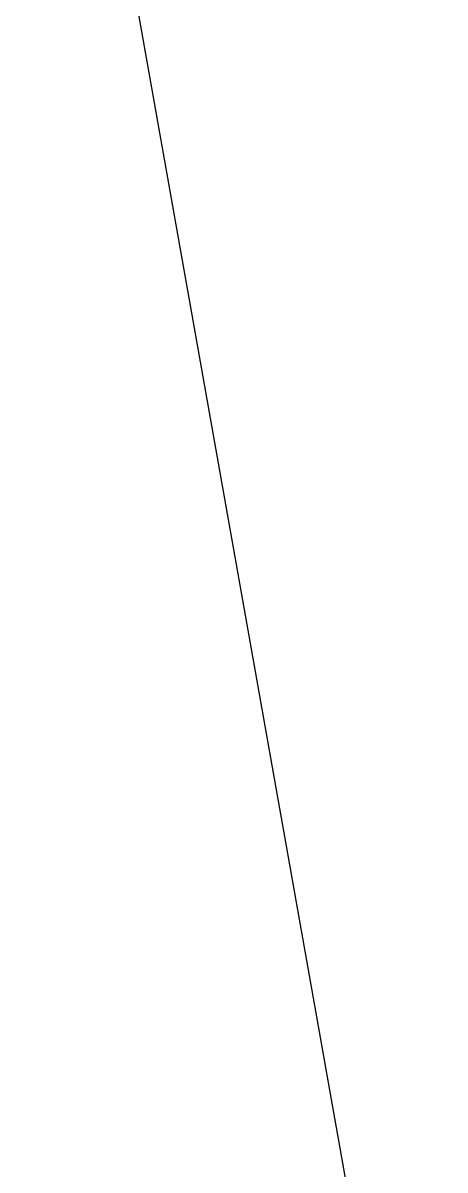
# Model space of a CAD drawing. Header units: millimetres. Extents: x 0 to 8967983, y -224399 to 13801.
# Drawn here: x 71392.62 to 71394.54, y -193403.84 to -193398.59 of the extents above; entities that cross this region are included whole.
import ezdxf

# ---------------------------------------------------------------- set-up
doc = ezdxf.new("R2010")
doc.units = ezdxf.units.MM
doc.header["$LTSCALE"] = 10
doc.layers.add('Архитектура', color=251, linetype='Continuous')

msp = doc.modelspace()

# ---------------------------------------------------------------- linework, layer by layer
at = {"layer": 'Архитектура', "lineweight": 25, "transparency": 33554684}
msp.add_lwpolyline([(71383.5384, -193408.0133), (71381.9681, -193399.1534, -0.414214), (71382.1162, -193398.9415), (71383.0642, -193398.7734, -0.228752), (71383.4213, -193398.8739, 0.710164), (71384.1241, -193398.4796), (71383.9326, -193397.3992, 0.4144), (71383.7206, -193397.251), (71383.6005, -193397.2723, -0.66825), (71383.4187, -193396.9874), (71384.4277, -193395.6942, -0.164348), (71384.7884, -193395.5044), (71388.8701, -193394.7809, -0.164348), (71389.2741, -193394.8352), (71390.6661, -193395.7029, -0.66825), (71390.5933, -193396.0329), (71390.4733, -193396.0542, 0.4144), (71390.3251, -193396.2662), (71390.5166, -193397.3466, 0.710164), (71391.312, -193397.4753, -0.228752), (71391.6128, -193397.2583), (71392.6933, -193397.0668, -0.4144), (71392.9053, -193397.215), (71394.1606, -193404.298, -0.430028)], format="xyb", dxfattribs=at)
msp.add_lwpolyline([(71383.5384, -193408.0133), (71381.9681, -193399.1534, -0.414214), (71382.1162, -193398.9415), (71383.0642, -193398.7734, -0.228752), (71383.4213, -193398.8739, 0.710164), (71384.1241, -193398.4796), (71383.9326, -193397.3992, 0.4144), (71383.7206, -193397.251), (71383.6005, -193397.2723, -0.66825), (71383.4187, -193396.9874), (71384.4277, -193395.6942, -0.164348), (71384.7884, -193395.5044), (71388.8701, -193394.7809, -0.164348), (71389.2741, -193394.8352), (71390.6661, -193395.7029, -0.66825), (71390.5933, -193396.0329), (71390.4733, -193396.0542, 0.4144), (71390.3251, -193396.2662), (71390.5166, -193397.3466, 0.710164), (71391.312, -193397.4753, -0.228752), (71391.6128, -193397.2583), (71392.6933, -193397.0668, -0.4144), (71392.9053, -193397.215), (71394.1606, -193404.298, -0.430028)], format="xyb", dxfattribs=at)
msp.add_lwpolyline([(71383.5384, -193408.0133), (71381.9681, -193399.1534, -0.414214), (71382.1162, -193398.9415), (71383.0642, -193398.7734, -0.228752), (71383.4213, -193398.8739, 0.710164), (71384.1241, -193398.4796), (71383.9326, -193397.3992, 0.4144), (71383.7206, -193397.251), (71383.6005, -193397.2723, -0.66825), (71383.4187, -193396.9874), (71384.4277, -193395.6942, -0.164348), (71384.7884, -193395.5044), (71388.8701, -193394.7809, -0.164348), (71389.2741, -193394.8352), (71390.6661, -193395.7029, -0.66825), (71390.5933, -193396.0329), (71390.4733, -193396.0542, 0.4144), (71390.3251, -193396.2662), (71390.5166, -193397.3466, 0.710164), (71391.312, -193397.4753, -0.228752), (71391.6128, -193397.2583), (71392.6933, -193397.0668, -0.4144), (71392.9053, -193397.215), (71394.1606, -193404.298, -0.430028)], format="xyb", dxfattribs=at)
msp.add_lwpolyline([(71383.5384, -193408.0133), (71381.9681, -193399.1534, -0.414214), (71382.1162, -193398.9415), (71383.0642, -193398.7734, -0.228752), (71383.4213, -193398.8739, 0.710164), (71384.1241, -193398.4796), (71383.9326, -193397.3992, 0.4144), (71383.7206, -193397.251), (71383.6005, -193397.2723, -0.66825), (71383.4187, -193396.9874), (71384.4277, -193395.6942, -0.164348), (71384.7884, -193395.5044), (71388.8701, -193394.7809, -0.164348), (71389.2741, -193394.8352), (71390.6661, -193395.7029, -0.66825), (71390.5933, -193396.0329), (71390.4733, -193396.0542, 0.4144), (71390.3251, -193396.2662), (71390.5166, -193397.3466, 0.710164), (71391.312, -193397.4753, -0.228752), (71391.6128, -193397.2583), (71392.6933, -193397.0668, -0.4144), (71392.9053, -193397.215), (71394.1606, -193404.298, -0.430028)], format="xyb", dxfattribs=at)
msp.add_lwpolyline([(71383.5384, -193408.0133), (71381.9681, -193399.1534, -0.414214), (71382.1162, -193398.9415), (71383.0642, -193398.7734, -0.228752), (71383.4213, -193398.8739, 0.710164), (71384.1241, -193398.4796), (71383.9326, -193397.3992, 0.4144), (71383.7206, -193397.251), (71383.6005, -193397.2723, -0.66825), (71383.4187, -193396.9874), (71384.4277, -193395.6942, -0.164348), (71384.7884, -193395.5044), (71388.8701, -193394.7809, -0.164348), (71389.2741, -193394.8352), (71390.6661, -193395.7029, -0.66825), (71390.5933, -193396.0329), (71390.4733, -193396.0542, 0.4144), (71390.3251, -193396.2662), (71390.5166, -193397.3466, 0.710164), (71391.312, -193397.4753, -0.228752), (71391.6128, -193397.2583), (71392.6933, -193397.0668, -0.4144), (71392.9053, -193397.215), (71394.1606, -193404.298, -0.430028)], format="xyb", dxfattribs=at)
msp.add_lwpolyline([(71383.5384, -193408.0133), (71381.9681, -193399.1534, -0.414214), (71382.1162, -193398.9415), (71383.0642, -193398.7734, -0.228752), (71383.4213, -193398.8739, 0.710164), (71384.1241, -193398.4796), (71383.9326, -193397.3992, 0.4144), (71383.7206, -193397.251), (71383.6005, -193397.2723, -0.66825), (71383.4187, -193396.9874), (71384.4277, -193395.6942, -0.164348), (71384.7884, -193395.5044), (71388.8701, -193394.7809, -0.164348), (71389.2741, -193394.8352), (71390.6661, -193395.7029, -0.66825), (71390.5933, -193396.0329), (71390.4733, -193396.0542, 0.4144), (71390.3251, -193396.2662), (71390.5166, -193397.3466, 0.710164), (71391.312, -193397.4753, -0.228752), (71391.6128, -193397.2583), (71392.6933, -193397.0668, -0.4144), (71392.9053, -193397.215), (71394.1606, -193404.298, -0.430028)], format="xyb", dxfattribs=at)
msp.add_lwpolyline([(71383.5384, -193408.0133), (71381.9681, -193399.1534, -0.414214), (71382.1162, -193398.9415), (71383.0642, -193398.7734, -0.228752), (71383.4213, -193398.8739, 0.710164), (71384.1241, -193398.4796), (71383.9326, -193397.3992, 0.4144), (71383.7206, -193397.251), (71383.6005, -193397.2723, -0.66825), (71383.4187, -193396.9874), (71384.4277, -193395.6942, -0.164348), (71384.7884, -193395.5044), (71388.8701, -193394.7809, -0.164348), (71389.2741, -193394.8352), (71390.6661, -193395.7029, -0.66825), (71390.5933, -193396.0329), (71390.4733, -193396.0542, 0.4144), (71390.3251, -193396.2662), (71390.5166, -193397.3466, 0.710164), (71391.312, -193397.4753, -0.228752), (71391.6128, -193397.2583), (71392.6933, -193397.0668, -0.4144), (71392.9053, -193397.215), (71394.1606, -193404.298, -0.430028)], format="xyb", dxfattribs=at)
msp.add_lwpolyline([(71383.5384, -193408.0133), (71381.9681, -193399.1534, -0.414214), (71382.1162, -193398.9415), (71383.0642, -193398.7734, -0.228752), (71383.4213, -193398.8739, 0.710164), (71384.1241, -193398.4796), (71383.9326, -193397.3992, 0.4144), (71383.7206, -193397.251), (71383.6005, -193397.2723, -0.66825), (71383.4187, -193396.9874), (71384.4277, -193395.6942, -0.164348), (71384.7884, -193395.5044), (71388.8701, -193394.7809, -0.164348), (71389.2741, -193394.8352), (71390.6661, -193395.7029, -0.66825), (71390.5933, -193396.0329), (71390.4733, -193396.0542, 0.4144), (71390.3251, -193396.2662), (71390.5166, -193397.3466, 0.710164), (71391.312, -193397.4753, -0.228752), (71391.6128, -193397.2583), (71392.6933, -193397.0668, -0.4144), (71392.9053, -193397.215), (71394.1606, -193404.298, -0.430028)], format="xyb", dxfattribs=at)
msp.add_lwpolyline([(71383.5384, -193408.0133), (71381.9681, -193399.1534, -0.414214), (71382.1162, -193398.9415), (71383.0642, -193398.7734, -0.228752), (71383.4213, -193398.8739, 0.710164), (71384.1241, -193398.4796), (71383.9326, -193397.3992, 0.4144), (71383.7206, -193397.251), (71383.6005, -193397.2723, -0.66825), (71383.4187, -193396.9874), (71384.4277, -193395.6942, -0.164348), (71384.7884, -193395.5044), (71388.8701, -193394.7809, -0.164348), (71389.2741, -193394.8352), (71390.6661, -193395.7029, -0.66825), (71390.5933, -193396.0329), (71390.4733, -193396.0542, 0.4144), (71390.3251, -193396.2662), (71390.5166, -193397.3466, 0.710164), (71391.312, -193397.4753, -0.228752), (71391.6128, -193397.2583), (71392.6933, -193397.0668, -0.4144), (71392.9053, -193397.215), (71394.1606, -193404.298, -0.430028)], format="xyb", dxfattribs=at)
msp.add_lwpolyline([(71383.5384, -193408.0133), (71381.9681, -193399.1534, -0.414214), (71382.1162, -193398.9415), (71383.0642, -193398.7734, -0.228752), (71383.4213, -193398.8739, 0.710164), (71384.1241, -193398.4796), (71383.9326, -193397.3992, 0.4144), (71383.7206, -193397.251), (71383.6005, -193397.2723, -0.66825), (71383.4187, -193396.9874), (71384.4277, -193395.6942, -0.164348), (71384.7884, -193395.5044), (71388.8701, -193394.7809, -0.164348), (71389.2741, -193394.8352), (71390.6661, -193395.7029, -0.66825), (71390.5933, -193396.0329), (71390.4733, -193396.0542, 0.4144), (71390.3251, -193396.2662), (71390.5166, -193397.3466, 0.710164), (71391.312, -193397.4753, -0.228752), (71391.6128, -193397.2583), (71392.6933, -193397.0668, -0.4144), (71392.9053, -193397.215), (71394.1606, -193404.298, -0.430028)], format="xyb", dxfattribs=at)
msp.add_lwpolyline([(71383.5384, -193408.0133), (71381.9681, -193399.1534, -0.414214), (71382.1162, -193398.9415), (71383.0642, -193398.7734, -0.228752), (71383.4213, -193398.8739, 0.710164), (71384.1241, -193398.4796), (71383.9326, -193397.3992, 0.4144), (71383.7206, -193397.251), (71383.6005, -193397.2723, -0.66825), (71383.4187, -193396.9874), (71384.4277, -193395.6942, -0.164348), (71384.7884, -193395.5044), (71388.8701, -193394.7809, -0.164348), (71389.2741, -193394.8352), (71390.6661, -193395.7029, -0.66825), (71390.5933, -193396.0329), (71390.4733, -193396.0542, 0.4144), (71390.3251, -193396.2662), (71390.5166, -193397.3466, 0.710164), (71391.312, -193397.4753, -0.228752), (71391.6128, -193397.2583), (71392.6933, -193397.0668, -0.4144), (71392.9053, -193397.215), (71394.1606, -193404.298, -0.430028)], format="xyb", dxfattribs=at)
msp.add_lwpolyline([(71383.5384, -193408.0133), (71381.9681, -193399.1534, -0.414214), (71382.1162, -193398.9415), (71383.0642, -193398.7734, -0.228752), (71383.4213, -193398.8739, 0.710164), (71384.1241, -193398.4796), (71383.9326, -193397.3992, 0.4144), (71383.7206, -193397.251), (71383.6005, -193397.2723, -0.66825), (71383.4187, -193396.9874), (71384.4277, -193395.6942, -0.164348), (71384.7884, -193395.5044), (71388.8701, -193394.7809, -0.164348), (71389.2741, -193394.8352), (71390.6661, -193395.7029, -0.66825), (71390.5933, -193396.0329), (71390.4733, -193396.0542, 0.4144), (71390.3251, -193396.2662), (71390.5166, -193397.3466, 0.710164), (71391.312, -193397.4753, -0.228752), (71391.6128, -193397.2583), (71392.6933, -193397.0668, -0.4144), (71392.9053, -193397.215), (71394.1606, -193404.298, -0.430028)], format="xyb", dxfattribs=at)
msp.add_lwpolyline([(71383.5384, -193408.0133), (71381.9681, -193399.1534, -0.414214), (71382.1162, -193398.9415), (71383.0642, -193398.7734, -0.228752), (71383.4213, -193398.8739, 0.710164), (71384.1241, -193398.4796), (71383.9326, -193397.3992, 0.4144), (71383.7206, -193397.251), (71383.6005, -193397.2723, -0.66825), (71383.4187, -193396.9874), (71384.4277, -193395.6942, -0.164348), (71384.7884, -193395.5044), (71388.8701, -193394.7809, -0.164348), (71389.2741, -193394.8352), (71390.6661, -193395.7029, -0.66825), (71390.5933, -193396.0329), (71390.4733, -193396.0542, 0.4144), (71390.3251, -193396.2662), (71390.5166, -193397.3466, 0.710164), (71391.312, -193397.4753, -0.228752), (71391.6128, -193397.2583), (71392.6933, -193397.0668, -0.4144), (71392.9053, -193397.215), (71394.1606, -193404.298, -0.430028)], format="xyb", dxfattribs=at)
msp.add_lwpolyline([(71383.5384, -193408.0133), (71381.9681, -193399.1534, -0.414214), (71382.1162, -193398.9415), (71383.0642, -193398.7734, -0.228752), (71383.4213, -193398.8739, 0.710164), (71384.1241, -193398.4796), (71383.9326, -193397.3992, 0.4144), (71383.7206, -193397.251), (71383.6005, -193397.2723, -0.66825), (71383.4187, -193396.9874), (71384.4277, -193395.6942, -0.164348), (71384.7884, -193395.5044), (71388.8701, -193394.7809, -0.164348), (71389.2741, -193394.8352), (71390.6661, -193395.7029, -0.66825), (71390.5933, -193396.0329), (71390.4733, -193396.0542, 0.4144), (71390.3251, -193396.2662), (71390.5166, -193397.3466, 0.710164), (71391.312, -193397.4753, -0.228752), (71391.6128, -193397.2583), (71392.6933, -193397.0668, -0.4144), (71392.9053, -193397.215), (71394.1606, -193404.298, -0.430028)], format="xyb", dxfattribs=at)
msp.add_lwpolyline([(71383.5384, -193408.0133), (71381.9681, -193399.1534, -0.414214), (71382.1162, -193398.9415), (71383.0642, -193398.7734, -0.228752), (71383.4213, -193398.8739, 0.710164), (71384.1241, -193398.4796), (71383.9326, -193397.3992, 0.4144), (71383.7206, -193397.251), (71383.6005, -193397.2723, -0.66825), (71383.4187, -193396.9874), (71384.4277, -193395.6942, -0.164348), (71384.7884, -193395.5044), (71388.8701, -193394.7809, -0.164348), (71389.2741, -193394.8352), (71390.6661, -193395.7029, -0.66825), (71390.5933, -193396.0329), (71390.4733, -193396.0542, 0.4144), (71390.3251, -193396.2662), (71390.5166, -193397.3466, 0.710164), (71391.312, -193397.4753, -0.228752), (71391.6128, -193397.2583), (71392.6933, -193397.0668, -0.4144), (71392.9053, -193397.215), (71394.1606, -193404.298, -0.430028)], format="xyb", dxfattribs=at)
msp.add_lwpolyline([(71383.5384, -193408.0133), (71381.9681, -193399.1534, -0.414214), (71382.1162, -193398.9415), (71383.0642, -193398.7734, -0.228752), (71383.4213, -193398.8739, 0.710164), (71384.1241, -193398.4796), (71383.9326, -193397.3992, 0.4144), (71383.7206, -193397.251), (71383.6005, -193397.2723, -0.66825), (71383.4187, -193396.9874), (71384.4277, -193395.6942, -0.164348), (71384.7884, -193395.5044), (71388.8701, -193394.7809, -0.164348), (71389.2741, -193394.8352), (71390.6661, -193395.7029, -0.66825), (71390.5933, -193396.0329), (71390.4733, -193396.0542, 0.4144), (71390.3251, -193396.2662), (71390.5166, -193397.3466, 0.710164), (71391.312, -193397.4753, -0.228752), (71391.6128, -193397.2583), (71392.6933, -193397.0668, -0.4144), (71392.9053, -193397.215), (71394.1606, -193404.298, -0.430028)], format="xyb", dxfattribs=at)
msp.add_lwpolyline([(71383.5384, -193408.0133), (71381.9681, -193399.1534, -0.414214), (71382.1162, -193398.9415), (71383.0642, -193398.7734, -0.228752), (71383.4213, -193398.8739, 0.710164), (71384.1241, -193398.4796), (71383.9326, -193397.3992, 0.4144), (71383.7206, -193397.251), (71383.6005, -193397.2723, -0.66825), (71383.4187, -193396.9874), (71384.4277, -193395.6942, -0.164348), (71384.7884, -193395.5044), (71388.8701, -193394.7809, -0.164348), (71389.2741, -193394.8352), (71390.6661, -193395.7029, -0.66825), (71390.5933, -193396.0329), (71390.4733, -193396.0542, 0.4144), (71390.3251, -193396.2662), (71390.5166, -193397.3466, 0.710164), (71391.312, -193397.4753, -0.228752), (71391.6128, -193397.2583), (71392.6933, -193397.0668, -0.4144), (71392.9053, -193397.215), (71394.1606, -193404.298, -0.430028)], format="xyb", dxfattribs=at)
msp.add_lwpolyline([(71383.5384, -193408.0133), (71381.9681, -193399.1534, -0.414214), (71382.1162, -193398.9415), (71383.0642, -193398.7734, -0.228752), (71383.4213, -193398.8739, 0.710164), (71384.1241, -193398.4796), (71383.9326, -193397.3992, 0.4144), (71383.7206, -193397.251), (71383.6005, -193397.2723, -0.66825), (71383.4187, -193396.9874), (71384.4277, -193395.6942, -0.164348), (71384.7884, -193395.5044), (71388.8701, -193394.7809, -0.164348), (71389.2741, -193394.8352), (71390.6661, -193395.7029, -0.66825), (71390.5933, -193396.0329), (71390.4733, -193396.0542, 0.4144), (71390.3251, -193396.2662), (71390.5166, -193397.3466, 0.710164), (71391.312, -193397.4753, -0.228752), (71391.6128, -193397.2583), (71392.6933, -193397.0668, -0.4144), (71392.9053, -193397.215), (71394.1606, -193404.298, -0.430028)], format="xyb", dxfattribs=at)
msp.add_lwpolyline([(71383.5384, -193408.0133), (71381.9681, -193399.1534, -0.414214), (71382.1162, -193398.9415), (71383.0642, -193398.7734, -0.228752), (71383.4213, -193398.8739, 0.710164), (71384.1241, -193398.4796), (71383.9326, -193397.3992, 0.4144), (71383.7206, -193397.251), (71383.6005, -193397.2723, -0.66825), (71383.4187, -193396.9874), (71384.4277, -193395.6942, -0.164348), (71384.7884, -193395.5044), (71388.8701, -193394.7809, -0.164348), (71389.2741, -193394.8352), (71390.6661, -193395.7029, -0.66825), (71390.5933, -193396.0329), (71390.4733, -193396.0542, 0.4144), (71390.3251, -193396.2662), (71390.5166, -193397.3466, 0.710164), (71391.312, -193397.4753, -0.228752), (71391.6128, -193397.2583), (71392.6933, -193397.0668, -0.4144), (71392.9053, -193397.215), (71394.1606, -193404.298, -0.430028)], format="xyb", dxfattribs=at)
msp.add_lwpolyline([(71383.5384, -193408.0133), (71381.9681, -193399.1534, -0.414214), (71382.1162, -193398.9415), (71383.0642, -193398.7734, -0.228752), (71383.4213, -193398.8739, 0.710164), (71384.1241, -193398.4796), (71383.9326, -193397.3992, 0.4144), (71383.7206, -193397.251), (71383.6005, -193397.2723, -0.66825), (71383.4187, -193396.9874), (71384.4277, -193395.6942, -0.164348), (71384.7884, -193395.5044), (71388.8701, -193394.7809, -0.164348), (71389.2741, -193394.8352), (71390.6661, -193395.7029, -0.66825), (71390.5933, -193396.0329), (71390.4733, -193396.0542, 0.4144), (71390.3251, -193396.2662), (71390.5166, -193397.3466, 0.710164), (71391.312, -193397.4753, -0.228752), (71391.6128, -193397.2583), (71392.6933, -193397.0668, -0.4144), (71392.9053, -193397.215), (71394.1606, -193404.298, -0.430028)], format="xyb", dxfattribs=at)
msp.add_lwpolyline([(71383.5384, -193408.0133), (71381.9681, -193399.1534, -0.414214), (71382.1162, -193398.9415), (71383.0642, -193398.7734, -0.228752), (71383.4213, -193398.8739, 0.710164), (71384.1241, -193398.4796), (71383.9326, -193397.3992, 0.4144), (71383.7206, -193397.251), (71383.6005, -193397.2723, -0.66825), (71383.4187, -193396.9874), (71384.4277, -193395.6942, -0.164348), (71384.7884, -193395.5044), (71388.8701, -193394.7809, -0.164348), (71389.2741, -193394.8352), (71390.6661, -193395.7029, -0.66825), (71390.5933, -193396.0329), (71390.4733, -193396.0542, 0.4144), (71390.3251, -193396.2662), (71390.5166, -193397.3466, 0.710164), (71391.312, -193397.4753, -0.228752), (71391.6128, -193397.2583), (71392.6933, -193397.0668, -0.4144), (71392.9053, -193397.215), (71394.1606, -193404.298, -0.430028)], format="xyb", dxfattribs=at)
msp.add_lwpolyline([(71383.5384, -193408.0133), (71381.9681, -193399.1534, -0.414214), (71382.1162, -193398.9415), (71383.0642, -193398.7734, -0.228752), (71383.4213, -193398.8739, 0.710164), (71384.1241, -193398.4796), (71383.9326, -193397.3992, 0.4144), (71383.7206, -193397.251), (71383.6005, -193397.2723, -0.66825), (71383.4187, -193396.9874), (71384.4277, -193395.6942, -0.164348), (71384.7884, -193395.5044), (71388.8701, -193394.7809, -0.164348), (71389.2741, -193394.8352), (71390.6661, -193395.7029, -0.66825), (71390.5933, -193396.0329), (71390.4733, -193396.0542, 0.4144), (71390.3251, -193396.2662), (71390.5166, -193397.3466, 0.710164), (71391.312, -193397.4753, -0.228752), (71391.6128, -193397.2583), (71392.6933, -193397.0668, -0.4144), (71392.9053, -193397.215), (71394.1606, -193404.298, -0.430028)], format="xyb", dxfattribs=at)
msp.add_lwpolyline([(71383.5384, -193408.0133), (71381.9681, -193399.1534, -0.414214), (71382.1162, -193398.9415), (71383.0642, -193398.7734, -0.228752), (71383.4213, -193398.8739, 0.710164), (71384.1241, -193398.4796), (71383.9326, -193397.3992, 0.4144), (71383.7206, -193397.251), (71383.6005, -193397.2723, -0.66825), (71383.4187, -193396.9874), (71384.4277, -193395.6942, -0.164348), (71384.7884, -193395.5044), (71388.8701, -193394.7809, -0.164348), (71389.2741, -193394.8352), (71390.6661, -193395.7029, -0.66825), (71390.5933, -193396.0329), (71390.4733, -193396.0542, 0.4144), (71390.3251, -193396.2662), (71390.5166, -193397.3466, 0.710164), (71391.312, -193397.4753, -0.228752), (71391.6128, -193397.2583), (71392.6933, -193397.0668, -0.4144), (71392.9053, -193397.215), (71394.1606, -193404.298, -0.430028)], format="xyb", dxfattribs=at)
msp.add_lwpolyline([(71383.5384, -193408.0133), (71381.9681, -193399.1534, -0.414214), (71382.1162, -193398.9415), (71383.0642, -193398.7734, -0.228752), (71383.4213, -193398.8739, 0.710164), (71384.1241, -193398.4796), (71383.9326, -193397.3992, 0.4144), (71383.7206, -193397.251), (71383.6005, -193397.2723, -0.66825), (71383.4187, -193396.9874), (71384.4277, -193395.6942, -0.164348), (71384.7884, -193395.5044), (71388.8701, -193394.7809, -0.164348), (71389.2741, -193394.8352), (71390.6661, -193395.7029, -0.66825), (71390.5933, -193396.0329), (71390.4733, -193396.0542, 0.4144), (71390.3251, -193396.2662), (71390.5166, -193397.3466, 0.710164), (71391.312, -193397.4753, -0.228752), (71391.6128, -193397.2583), (71392.6933, -193397.0668, -0.4144), (71392.9053, -193397.215), (71394.1606, -193404.298, -0.430028)], format="xyb", dxfattribs=at)
msp.add_lwpolyline([(71383.5384, -193408.0133), (71381.9681, -193399.1534, -0.414214), (71382.1162, -193398.9415), (71383.0642, -193398.7734, -0.228752), (71383.4213, -193398.8739, 0.710164), (71384.1241, -193398.4796), (71383.9326, -193397.3992, 0.4144), (71383.7206, -193397.251), (71383.6005, -193397.2723, -0.66825), (71383.4187, -193396.9874), (71384.4277, -193395.6942, -0.164348), (71384.7884, -193395.5044), (71388.8701, -193394.7809, -0.164348), (71389.2741, -193394.8352), (71390.6661, -193395.7029, -0.66825), (71390.5933, -193396.0329), (71390.4733, -193396.0542, 0.4144), (71390.3251, -193396.2662), (71390.5166, -193397.3466, 0.710164), (71391.312, -193397.4753, -0.228752), (71391.6128, -193397.2583), (71392.6933, -193397.0668, -0.4144), (71392.9053, -193397.215), (71394.1606, -193404.298, -0.430028)], format="xyb", dxfattribs=at)
msp.add_lwpolyline([(71383.5384, -193408.0133), (71381.9681, -193399.1534, -0.414214), (71382.1162, -193398.9415), (71383.0642, -193398.7734, -0.228752), (71383.4213, -193398.8739, 0.710164), (71384.1241, -193398.4796), (71383.9326, -193397.3992, 0.4144), (71383.7206, -193397.251), (71383.6005, -193397.2723, -0.66825), (71383.4187, -193396.9874), (71384.4277, -193395.6942, -0.164348), (71384.7884, -193395.5044), (71388.8701, -193394.7809, -0.164348), (71389.2741, -193394.8352), (71390.6661, -193395.7029, -0.66825), (71390.5933, -193396.0329), (71390.4733, -193396.0542, 0.4144), (71390.3251, -193396.2662), (71390.5166, -193397.3466, 0.710164), (71391.312, -193397.4753, -0.228752), (71391.6128, -193397.2583), (71392.6933, -193397.0668, -0.4144), (71392.9053, -193397.215), (71394.1606, -193404.298, -0.430028)], format="xyb", dxfattribs=at)
msp.add_lwpolyline([(71383.5384, -193408.0133), (71381.9681, -193399.1534, -0.414214), (71382.1162, -193398.9415), (71383.0642, -193398.7734, -0.228752), (71383.4213, -193398.8739, 0.710164), (71384.1241, -193398.4796), (71383.9326, -193397.3992, 0.4144), (71383.7206, -193397.251), (71383.6005, -193397.2723, -0.66825), (71383.4187, -193396.9874), (71384.4277, -193395.6942, -0.164348), (71384.7884, -193395.5044), (71388.8701, -193394.7809, -0.164348), (71389.2741, -193394.8352), (71390.6661, -193395.7029, -0.66825), (71390.5933, -193396.0329), (71390.4733, -193396.0542, 0.4144), (71390.3251, -193396.2662), (71390.5166, -193397.3466, 0.710164), (71391.312, -193397.4753, -0.228752), (71391.6128, -193397.2583), (71392.6933, -193397.0668, -0.4144), (71392.9053, -193397.215), (71394.1606, -193404.298, -0.430028)], format="xyb", dxfattribs=at)
msp.add_lwpolyline([(71383.5384, -193408.0133), (71381.9681, -193399.1534, -0.414214), (71382.1162, -193398.9415), (71383.0642, -193398.7734, -0.228752), (71383.4213, -193398.8739, 0.710164), (71384.1241, -193398.4796), (71383.9326, -193397.3992, 0.4144), (71383.7206, -193397.251), (71383.6005, -193397.2723, -0.66825), (71383.4187, -193396.9874), (71384.4277, -193395.6942, -0.164348), (71384.7884, -193395.5044), (71388.8701, -193394.7809, -0.164348), (71389.2741, -193394.8352), (71390.6661, -193395.7029, -0.66825), (71390.5933, -193396.0329), (71390.4733, -193396.0542, 0.4144), (71390.3251, -193396.2662), (71390.5166, -193397.3466, 0.710164), (71391.312, -193397.4753, -0.228752), (71391.6128, -193397.2583), (71392.6933, -193397.0668, -0.4144), (71392.9053, -193397.215), (71394.1606, -193404.298, -0.430028)], format="xyb", dxfattribs=at)
msp.add_lwpolyline([(71383.5384, -193408.0133), (71381.9681, -193399.1534, -0.414214), (71382.1162, -193398.9415), (71383.0642, -193398.7734, -0.228752), (71383.4213, -193398.8739, 0.710164), (71384.1241, -193398.4796), (71383.9326, -193397.3992, 0.4144), (71383.7206, -193397.251), (71383.6005, -193397.2723, -0.66825), (71383.4187, -193396.9874), (71384.4277, -193395.6942, -0.164348), (71384.7884, -193395.5044), (71388.8701, -193394.7809, -0.164348), (71389.2741, -193394.8352), (71390.6661, -193395.7029, -0.66825), (71390.5933, -193396.0329), (71390.4733, -193396.0542, 0.4144), (71390.3251, -193396.2662), (71390.5166, -193397.3466, 0.710164), (71391.312, -193397.4753, -0.228752), (71391.6128, -193397.2583), (71392.6933, -193397.0668, -0.4144), (71392.9053, -193397.215), (71394.1606, -193404.298, -0.430028)], format="xyb", dxfattribs=at)
msp.add_lwpolyline([(71383.5384, -193408.0133), (71381.9681, -193399.1534, -0.414214), (71382.1162, -193398.9415), (71383.0642, -193398.7734, -0.228752), (71383.4213, -193398.8739, 0.710164), (71384.1241, -193398.4796), (71383.9326, -193397.3992, 0.4144), (71383.7206, -193397.251), (71383.6005, -193397.2723, -0.66825), (71383.4187, -193396.9874), (71384.4277, -193395.6942, -0.164348), (71384.7884, -193395.5044), (71388.8701, -193394.7809, -0.164348), (71389.2741, -193394.8352), (71390.6661, -193395.7029, -0.66825), (71390.5933, -193396.0329), (71390.4733, -193396.0542, 0.4144), (71390.3251, -193396.2662), (71390.5166, -193397.3466, 0.710164), (71391.312, -193397.4753, -0.228752), (71391.6128, -193397.2583), (71392.6933, -193397.0668, -0.4144), (71392.9053, -193397.215), (71394.1606, -193404.298, -0.430028)], format="xyb", dxfattribs=at)
msp.add_lwpolyline([(71383.5384, -193408.0133), (71381.9681, -193399.1534, -0.414214), (71382.1162, -193398.9415), (71383.0642, -193398.7734, -0.228752), (71383.4213, -193398.8739, 0.710164), (71384.1241, -193398.4796), (71383.9326, -193397.3992, 0.4144), (71383.7206, -193397.251), (71383.6005, -193397.2723, -0.66825), (71383.4187, -193396.9874), (71384.4277, -193395.6942, -0.164348), (71384.7884, -193395.5044), (71388.8701, -193394.7809, -0.164348), (71389.2741, -193394.8352), (71390.6661, -193395.7029, -0.66825), (71390.5933, -193396.0329), (71390.4733, -193396.0542, 0.4144), (71390.3251, -193396.2662), (71390.5166, -193397.3466, 0.710164), (71391.312, -193397.4753, -0.228752), (71391.6128, -193397.2583), (71392.6933, -193397.0668, -0.4144), (71392.9053, -193397.215), (71394.1606, -193404.298, -0.430028)], format="xyb", dxfattribs=at)
msp.add_lwpolyline([(71383.5384, -193408.0133), (71381.9681, -193399.1534, -0.414214), (71382.1162, -193398.9415), (71383.0642, -193398.7734, -0.228752), (71383.4213, -193398.8739, 0.710164), (71384.1241, -193398.4796), (71383.9326, -193397.3992, 0.4144), (71383.7206, -193397.251), (71383.6005, -193397.2723, -0.66825), (71383.4187, -193396.9874), (71384.4277, -193395.6942, -0.164348), (71384.7884, -193395.5044), (71388.8701, -193394.7809, -0.164348), (71389.2741, -193394.8352), (71390.6661, -193395.7029, -0.66825), (71390.5933, -193396.0329), (71390.4733, -193396.0542, 0.4144), (71390.3251, -193396.2662), (71390.5166, -193397.3466, 0.710164), (71391.312, -193397.4753, -0.228752), (71391.6128, -193397.2583), (71392.6933, -193397.0668, -0.4144), (71392.9053, -193397.215), (71394.1606, -193404.298, -0.430028)], format="xyb", dxfattribs=at)
msp.add_lwpolyline([(71383.5384, -193408.0133), (71381.9681, -193399.1534, -0.414214), (71382.1162, -193398.9415), (71383.0642, -193398.7734, -0.228752), (71383.4213, -193398.8739, 0.710164), (71384.1241, -193398.4796), (71383.9326, -193397.3992, 0.4144), (71383.7206, -193397.251), (71383.6005, -193397.2723, -0.66825), (71383.4187, -193396.9874), (71384.4277, -193395.6942, -0.164348), (71384.7884, -193395.5044), (71388.8701, -193394.7809, -0.164348), (71389.2741, -193394.8352), (71390.6661, -193395.7029, -0.66825), (71390.5933, -193396.0329), (71390.4733, -193396.0542, 0.4144), (71390.3251, -193396.2662), (71390.5166, -193397.3466, 0.710164), (71391.312, -193397.4753, -0.228752), (71391.6128, -193397.2583), (71392.6933, -193397.0668, -0.4144), (71392.9053, -193397.215), (71394.1606, -193404.298, -0.430028)], format="xyb", dxfattribs=at)
msp.add_lwpolyline([(71383.5384, -193408.0133), (71381.9681, -193399.1534, -0.414214), (71382.1162, -193398.9415), (71383.0642, -193398.7734, -0.228752), (71383.4213, -193398.8739, 0.710164), (71384.1241, -193398.4796), (71383.9326, -193397.3992, 0.4144), (71383.7206, -193397.251), (71383.6005, -193397.2723, -0.66825), (71383.4187, -193396.9874), (71384.4277, -193395.6942, -0.164348), (71384.7884, -193395.5044), (71388.8701, -193394.7809, -0.164348), (71389.2741, -193394.8352), (71390.6661, -193395.7029, -0.66825), (71390.5933, -193396.0329), (71390.4733, -193396.0542, 0.4144), (71390.3251, -193396.2662), (71390.5166, -193397.3466, 0.710164), (71391.312, -193397.4753, -0.228752), (71391.6128, -193397.2583), (71392.6933, -193397.0668, -0.4144), (71392.9053, -193397.215), (71394.1606, -193404.298, -0.430028)], format="xyb", dxfattribs=at)
msp.add_lwpolyline([(71383.5384, -193408.0133), (71381.9681, -193399.1534, -0.414214), (71382.1162, -193398.9415), (71383.0642, -193398.7734, -0.228752), (71383.4213, -193398.8739, 0.710164), (71384.1241, -193398.4796), (71383.9326, -193397.3992, 0.4144), (71383.7206, -193397.251), (71383.6005, -193397.2723, -0.66825), (71383.4187, -193396.9874), (71384.4277, -193395.6942, -0.164348), (71384.7884, -193395.5044), (71388.8701, -193394.7809, -0.164348), (71389.2741, -193394.8352), (71390.6661, -193395.7029, -0.66825), (71390.5933, -193396.0329), (71390.4733, -193396.0542, 0.4144), (71390.3251, -193396.2662), (71390.5166, -193397.3466, 0.710164), (71391.312, -193397.4753, -0.228752), (71391.6128, -193397.2583), (71392.6933, -193397.0668, -0.4144), (71392.9053, -193397.215), (71394.1606, -193404.298, -0.430028)], format="xyb", dxfattribs=at)
msp.add_lwpolyline([(71383.5384, -193408.0133), (71381.9681, -193399.1534, -0.414214), (71382.1162, -193398.9415), (71383.0642, -193398.7734, -0.228752), (71383.4213, -193398.8739, 0.710164), (71384.1241, -193398.4796), (71383.9326, -193397.3992, 0.4144), (71383.7206, -193397.251), (71383.6005, -193397.2723, -0.66825), (71383.4187, -193396.9874), (71384.4277, -193395.6942, -0.164348), (71384.7884, -193395.5044), (71388.8701, -193394.7809, -0.164348), (71389.2741, -193394.8352), (71390.6661, -193395.7029, -0.66825), (71390.5933, -193396.0329), (71390.4733, -193396.0542, 0.4144), (71390.3251, -193396.2662), (71390.5166, -193397.3466, 0.710164), (71391.312, -193397.4753, -0.228752), (71391.6128, -193397.2583), (71392.6933, -193397.0668, -0.4144), (71392.9053, -193397.215), (71394.1606, -193404.298, -0.430028)], format="xyb", dxfattribs=at)
msp.add_lwpolyline([(71383.5384, -193408.0133), (71381.9681, -193399.1534, -0.414214), (71382.1162, -193398.9415), (71383.0642, -193398.7734, -0.228752), (71383.4213, -193398.8739, 0.710164), (71384.1241, -193398.4796), (71383.9326, -193397.3992, 0.4144), (71383.7206, -193397.251), (71383.6005, -193397.2723, -0.66825), (71383.4187, -193396.9874), (71384.4277, -193395.6942, -0.164348), (71384.7884, -193395.5044), (71388.8701, -193394.7809, -0.164348), (71389.2741, -193394.8352), (71390.6661, -193395.7029, -0.66825), (71390.5933, -193396.0329), (71390.4733, -193396.0542, 0.4144), (71390.3251, -193396.2662), (71390.5166, -193397.3466, 0.710164), (71391.312, -193397.4753, -0.228752), (71391.6128, -193397.2583), (71392.6933, -193397.0668, -0.4144), (71392.9053, -193397.215), (71394.1606, -193404.298, -0.430028)], format="xyb", dxfattribs=at)
msp.add_lwpolyline([(71383.5384, -193408.0133), (71381.9681, -193399.1534, -0.414214), (71382.1162, -193398.9415), (71383.0642, -193398.7734, -0.228752), (71383.4213, -193398.8739, 0.710164), (71384.1241, -193398.4796), (71383.9326, -193397.3992, 0.4144), (71383.7206, -193397.251), (71383.6005, -193397.2723, -0.66825), (71383.4187, -193396.9874), (71384.4277, -193395.6942, -0.164348), (71384.7884, -193395.5044), (71388.8701, -193394.7809, -0.164348), (71389.2741, -193394.8352), (71390.6661, -193395.7029, -0.66825), (71390.5933, -193396.0329), (71390.4733, -193396.0542, 0.4144), (71390.3251, -193396.2662), (71390.5166, -193397.3466, 0.710164), (71391.312, -193397.4753, -0.228752), (71391.6128, -193397.2583), (71392.6933, -193397.0668, -0.4144), (71392.9053, -193397.215), (71394.1606, -193404.298, -0.430028)], format="xyb", dxfattribs=at)
msp.add_lwpolyline([(71383.5384, -193408.0133), (71381.9681, -193399.1534, -0.414214), (71382.1162, -193398.9415), (71383.0642, -193398.7734, -0.228752), (71383.4213, -193398.8739, 0.710164), (71384.1241, -193398.4796), (71383.9326, -193397.3992, 0.4144), (71383.7206, -193397.251), (71383.6005, -193397.2723, -0.66825), (71383.4187, -193396.9874), (71384.4277, -193395.6942, -0.164348), (71384.7884, -193395.5044), (71388.8701, -193394.7809, -0.164348), (71389.2741, -193394.8352), (71390.6661, -193395.7029, -0.66825), (71390.5933, -193396.0329), (71390.4733, -193396.0542, 0.4144), (71390.3251, -193396.2662), (71390.5166, -193397.3466, 0.710164), (71391.312, -193397.4753, -0.228752), (71391.6128, -193397.2583), (71392.6933, -193397.0668, -0.4144), (71392.9053, -193397.215), (71394.1606, -193404.298, -0.430028)], format="xyb", dxfattribs=at)
msp.add_lwpolyline([(71383.5384, -193408.0133), (71381.9681, -193399.1534, -0.414214), (71382.1162, -193398.9415), (71383.0642, -193398.7734, -0.228752), (71383.4213, -193398.8739, 0.710164), (71384.1241, -193398.4796), (71383.9326, -193397.3992, 0.4144), (71383.7206, -193397.251), (71383.6005, -193397.2723, -0.66825), (71383.4187, -193396.9874), (71384.4277, -193395.6942, -0.164348), (71384.7884, -193395.5044), (71388.8701, -193394.7809, -0.164348), (71389.2741, -193394.8352), (71390.6661, -193395.7029, -0.66825), (71390.5933, -193396.0329), (71390.4733, -193396.0542, 0.4144), (71390.3251, -193396.2662), (71390.5166, -193397.3466, 0.710164), (71391.312, -193397.4753, -0.228752), (71391.6128, -193397.2583), (71392.6933, -193397.0668, -0.4144), (71392.9053, -193397.215), (71394.1606, -193404.298, -0.430028)], format="xyb", dxfattribs=at)
msp.add_lwpolyline([(71383.5384, -193408.0133), (71381.9681, -193399.1534, -0.414214), (71382.1162, -193398.9415), (71383.0642, -193398.7734, -0.228752), (71383.4213, -193398.8739, 0.710164), (71384.1241, -193398.4796), (71383.9326, -193397.3992, 0.4144), (71383.7206, -193397.251), (71383.6005, -193397.2723, -0.66825), (71383.4187, -193396.9874), (71384.4277, -193395.6942, -0.164348), (71384.7884, -193395.5044), (71388.8701, -193394.7809, -0.164348), (71389.2741, -193394.8352), (71390.6661, -193395.7029, -0.66825), (71390.5933, -193396.0329), (71390.4733, -193396.0542, 0.4144), (71390.3251, -193396.2662), (71390.5166, -193397.3466, 0.710164), (71391.312, -193397.4753, -0.228752), (71391.6128, -193397.2583), (71392.6933, -193397.0668, -0.4144), (71392.9053, -193397.215), (71394.1606, -193404.298, -0.430028)], format="xyb", dxfattribs=at)
msp.add_lwpolyline([(71383.5384, -193408.0133), (71381.9681, -193399.1534, -0.414214), (71382.1162, -193398.9415), (71383.0642, -193398.7734, -0.228752), (71383.4213, -193398.8739, 0.710164), (71384.1241, -193398.4796), (71383.9326, -193397.3992, 0.4144), (71383.7206, -193397.251), (71383.6005, -193397.2723, -0.66825), (71383.4187, -193396.9874), (71384.4277, -193395.6942, -0.164348), (71384.7884, -193395.5044), (71388.8701, -193394.7809, -0.164348), (71389.2741, -193394.8352), (71390.6661, -193395.7029, -0.66825), (71390.5933, -193396.0329), (71390.4733, -193396.0542, 0.4144), (71390.3251, -193396.2662), (71390.5166, -193397.3466, 0.710164), (71391.312, -193397.4753, -0.228752), (71391.6128, -193397.2583), (71392.6933, -193397.0668, -0.4144), (71392.9053, -193397.215), (71394.1606, -193404.298, -0.430028)], format="xyb", dxfattribs=at)
msp.add_lwpolyline([(71383.5384, -193408.0133), (71381.9681, -193399.1534, -0.414214), (71382.1162, -193398.9415), (71383.0642, -193398.7734, -0.228752), (71383.4213, -193398.8739, 0.710164), (71384.1241, -193398.4796), (71383.9326, -193397.3992, 0.4144), (71383.7206, -193397.251), (71383.6005, -193397.2723, -0.66825), (71383.4187, -193396.9874), (71384.4277, -193395.6942, -0.164348), (71384.7884, -193395.5044), (71388.8701, -193394.7809, -0.164348), (71389.2741, -193394.8352), (71390.6661, -193395.7029, -0.66825), (71390.5933, -193396.0329), (71390.4733, -193396.0542, 0.4144), (71390.3251, -193396.2662), (71390.5166, -193397.3466, 0.710164), (71391.312, -193397.4753, -0.228752), (71391.6128, -193397.2583), (71392.6933, -193397.0668, -0.4144), (71392.9053, -193397.215), (71394.1606, -193404.298, -0.430028)], format="xyb", dxfattribs=at)
msp.add_lwpolyline([(71383.5384, -193408.0133), (71381.9681, -193399.1534, -0.414214), (71382.1162, -193398.9415), (71383.0642, -193398.7734, -0.228752), (71383.4213, -193398.8739, 0.710164), (71384.1241, -193398.4796), (71383.9326, -193397.3992, 0.4144), (71383.7206, -193397.251), (71383.6005, -193397.2723, -0.66825), (71383.4187, -193396.9874), (71384.4277, -193395.6942, -0.164348), (71384.7884, -193395.5044), (71388.8701, -193394.7809, -0.164348), (71389.2741, -193394.8352), (71390.6661, -193395.7029, -0.66825), (71390.5933, -193396.0329), (71390.4733, -193396.0542, 0.4144), (71390.3251, -193396.2662), (71390.5166, -193397.3466, 0.710164), (71391.312, -193397.4753, -0.228752), (71391.6128, -193397.2583), (71392.6933, -193397.0668, -0.4144), (71392.9053, -193397.215), (71394.1606, -193404.298, -0.430028)], format="xyb", dxfattribs=at)
msp.add_lwpolyline([(71383.5384, -193408.0133), (71381.9681, -193399.1534, -0.414214), (71382.1162, -193398.9415), (71383.0642, -193398.7734, -0.228752), (71383.4213, -193398.8739, 0.710164), (71384.1241, -193398.4796), (71383.9326, -193397.3992, 0.4144), (71383.7206, -193397.251), (71383.6005, -193397.2723, -0.66825), (71383.4187, -193396.9874), (71384.4277, -193395.6942, -0.164348), (71384.7884, -193395.5044), (71388.8701, -193394.7809, -0.164348), (71389.2741, -193394.8352), (71390.6661, -193395.7029, -0.66825), (71390.5933, -193396.0329), (71390.4733, -193396.0542, 0.4144), (71390.3251, -193396.2662), (71390.5166, -193397.3466, 0.710164), (71391.312, -193397.4753, -0.228752), (71391.6128, -193397.2583), (71392.6933, -193397.0668, -0.4144), (71392.9053, -193397.215), (71394.1606, -193404.298, -0.430028)], format="xyb", dxfattribs=at)
msp.add_lwpolyline([(71383.5384, -193408.0133), (71381.9681, -193399.1534, -0.414214), (71382.1162, -193398.9415), (71383.0642, -193398.7734, -0.228752), (71383.4213, -193398.8739, 0.710164), (71384.1241, -193398.4796), (71383.9326, -193397.3992, 0.4144), (71383.7206, -193397.251), (71383.6005, -193397.2723, -0.66825), (71383.4187, -193396.9874), (71384.4277, -193395.6942, -0.164348), (71384.7884, -193395.5044), (71388.8701, -193394.7809, -0.164348), (71389.2741, -193394.8352), (71390.6661, -193395.7029, -0.66825), (71390.5933, -193396.0329), (71390.4733, -193396.0542, 0.4144), (71390.3251, -193396.2662), (71390.5166, -193397.3466, 0.710164), (71391.312, -193397.4753, -0.228752), (71391.6128, -193397.2583), (71392.6933, -193397.0668, -0.4144), (71392.9053, -193397.215), (71394.1606, -193404.298, -0.430028)], format="xyb", dxfattribs=at)
msp.add_lwpolyline([(71383.5384, -193408.0133), (71381.9681, -193399.1534, -0.414214), (71382.1162, -193398.9415), (71383.0642, -193398.7734, -0.228752), (71383.4213, -193398.8739, 0.710164), (71384.1241, -193398.4796), (71383.9326, -193397.3992, 0.4144), (71383.7206, -193397.251), (71383.6005, -193397.2723, -0.66825), (71383.4187, -193396.9874), (71384.4277, -193395.6942, -0.164348), (71384.7884, -193395.5044), (71388.8701, -193394.7809, -0.164348), (71389.2741, -193394.8352), (71390.6661, -193395.7029, -0.66825), (71390.5933, -193396.0329), (71390.4733, -193396.0542, 0.4144), (71390.3251, -193396.2662), (71390.5166, -193397.3466, 0.710164), (71391.312, -193397.4753, -0.228752), (71391.6128, -193397.2583), (71392.6933, -193397.0668, -0.4144), (71392.9053, -193397.215), (71394.1606, -193404.298, -0.430028)], format="xyb", dxfattribs=at)
msp.add_lwpolyline([(71383.5384, -193408.0133), (71381.9681, -193399.1534, -0.414214), (71382.1162, -193398.9415), (71383.0642, -193398.7734, -0.228752), (71383.4213, -193398.8739, 0.710164), (71384.1241, -193398.4796), (71383.9326, -193397.3992, 0.4144), (71383.7206, -193397.251), (71383.6005, -193397.2723, -0.66825), (71383.4187, -193396.9874), (71384.4277, -193395.6942, -0.164348), (71384.7884, -193395.5044), (71388.8701, -193394.7809, -0.164348), (71389.2741, -193394.8352), (71390.6661, -193395.7029, -0.66825), (71390.5933, -193396.0329), (71390.4733, -193396.0542, 0.4144), (71390.3251, -193396.2662), (71390.5166, -193397.3466, 0.710164), (71391.312, -193397.4753, -0.228752), (71391.6128, -193397.2583), (71392.6933, -193397.0668, -0.4144), (71392.9053, -193397.215), (71394.1606, -193404.298, -0.430028)], format="xyb", dxfattribs=at)
msp.add_lwpolyline([(71383.5384, -193408.0133), (71381.9681, -193399.1534, -0.414214), (71382.1162, -193398.9415), (71383.0642, -193398.7734, -0.228752), (71383.4213, -193398.8739, 0.710164), (71384.1241, -193398.4796), (71383.9326, -193397.3992, 0.4144), (71383.7206, -193397.251), (71383.6005, -193397.2723, -0.66825), (71383.4187, -193396.9874), (71384.4277, -193395.6942, -0.164348), (71384.7884, -193395.5044), (71388.8701, -193394.7809, -0.164348), (71389.2741, -193394.8352), (71390.6661, -193395.7029, -0.66825), (71390.5933, -193396.0329), (71390.4733, -193396.0542, 0.4144), (71390.3251, -193396.2662), (71390.5166, -193397.3466, 0.710164), (71391.312, -193397.4753, -0.228752), (71391.6128, -193397.2583), (71392.6933, -193397.0668, -0.4144), (71392.9053, -193397.215), (71394.1606, -193404.298, -0.430028)], format="xyb", dxfattribs=at)
msp.add_lwpolyline([(71383.5384, -193408.0133), (71381.9681, -193399.1534, -0.414214), (71382.1162, -193398.9415), (71383.0642, -193398.7734, -0.228752), (71383.4213, -193398.8739, 0.710164), (71384.1241, -193398.4796), (71383.9326, -193397.3992, 0.4144), (71383.7206, -193397.251), (71383.6005, -193397.2723, -0.66825), (71383.4187, -193396.9874), (71384.4277, -193395.6942, -0.164348), (71384.7884, -193395.5044), (71388.8701, -193394.7809, -0.164348), (71389.2741, -193394.8352), (71390.6661, -193395.7029, -0.66825), (71390.5933, -193396.0329), (71390.4733, -193396.0542, 0.4144), (71390.3251, -193396.2662), (71390.5166, -193397.3466, 0.710164), (71391.312, -193397.4753, -0.228752), (71391.6128, -193397.2583), (71392.6933, -193397.0668, -0.4144), (71392.9053, -193397.215), (71394.1606, -193404.298, -0.430028)], format="xyb", dxfattribs=at)
msp.add_lwpolyline([(71383.5384, -193408.0133), (71381.9681, -193399.1534, -0.414214), (71382.1162, -193398.9415), (71383.0642, -193398.7734, -0.228752), (71383.4213, -193398.8739, 0.710164), (71384.1241, -193398.4796), (71383.9326, -193397.3992, 0.4144), (71383.7206, -193397.251), (71383.6005, -193397.2723, -0.66825), (71383.4187, -193396.9874), (71384.4277, -193395.6942, -0.164348), (71384.7884, -193395.5044), (71388.8701, -193394.7809, -0.164348), (71389.2741, -193394.8352), (71390.6661, -193395.7029, -0.66825), (71390.5933, -193396.0329), (71390.4733, -193396.0542, 0.4144), (71390.3251, -193396.2662), (71390.5166, -193397.3466, 0.710164), (71391.312, -193397.4753, -0.228752), (71391.6128, -193397.2583), (71392.6933, -193397.0668, -0.4144), (71392.9053, -193397.215), (71394.1606, -193404.298, -0.430028)], format="xyb", dxfattribs=at)
msp.add_lwpolyline([(71383.5384, -193408.0133), (71381.9681, -193399.1534, -0.414214), (71382.1162, -193398.9415), (71383.0642, -193398.7734, -0.228752), (71383.4213, -193398.8739, 0.710164), (71384.1241, -193398.4796), (71383.9326, -193397.3992, 0.4144), (71383.7206, -193397.251), (71383.6005, -193397.2723, -0.66825), (71383.4187, -193396.9874), (71384.4277, -193395.6942, -0.164348), (71384.7884, -193395.5044), (71388.8701, -193394.7809, -0.164348), (71389.2741, -193394.8352), (71390.6661, -193395.7029, -0.66825), (71390.5933, -193396.0329), (71390.4733, -193396.0542, 0.4144), (71390.3251, -193396.2662), (71390.5166, -193397.3466, 0.710164), (71391.312, -193397.4753, -0.228752), (71391.6128, -193397.2583), (71392.6933, -193397.0668, -0.4144), (71392.9053, -193397.215), (71394.1606, -193404.298, -0.430028)], format="xyb", dxfattribs=at)
msp.add_lwpolyline([(71383.5384, -193408.0133), (71381.9681, -193399.1534, -0.414214), (71382.1162, -193398.9415), (71383.0642, -193398.7734, -0.228752), (71383.4213, -193398.8739, 0.710164), (71384.1241, -193398.4796), (71383.9326, -193397.3992, 0.4144), (71383.7206, -193397.251), (71383.6005, -193397.2723, -0.66825), (71383.4187, -193396.9874), (71384.4277, -193395.6942, -0.164348), (71384.7884, -193395.5044), (71388.8701, -193394.7809, -0.164348), (71389.2741, -193394.8352), (71390.6661, -193395.7029, -0.66825), (71390.5933, -193396.0329), (71390.4733, -193396.0542, 0.4144), (71390.3251, -193396.2662), (71390.5166, -193397.3466, 0.710164), (71391.312, -193397.4753, -0.228752), (71391.6128, -193397.2583), (71392.6933, -193397.0668, -0.4144), (71392.9053, -193397.215), (71394.1606, -193404.298, -0.430028)], format="xyb", dxfattribs=at)
msp.add_lwpolyline([(71383.5384, -193408.0133), (71381.9681, -193399.1534, -0.414214), (71382.1162, -193398.9415), (71383.0642, -193398.7734, -0.228752), (71383.4213, -193398.8739, 0.710164), (71384.1241, -193398.4796), (71383.9326, -193397.3992, 0.4144), (71383.7206, -193397.251), (71383.6005, -193397.2723, -0.66825), (71383.4187, -193396.9874), (71384.4277, -193395.6942, -0.164348), (71384.7884, -193395.5044), (71388.8701, -193394.7809, -0.164348), (71389.2741, -193394.8352), (71390.6661, -193395.7029, -0.66825), (71390.5933, -193396.0329), (71390.4733, -193396.0542, 0.4144), (71390.3251, -193396.2662), (71390.5166, -193397.3466, 0.710164), (71391.312, -193397.4753, -0.228752), (71391.6128, -193397.2583), (71392.6933, -193397.0668, -0.4144), (71392.9053, -193397.215), (71394.1606, -193404.298, -0.430028)], format="xyb", dxfattribs=at)
msp.add_lwpolyline([(71383.5384, -193408.0133), (71381.9681, -193399.1534, -0.414214), (71382.1162, -193398.9415), (71383.0642, -193398.7734, -0.228752), (71383.4213, -193398.8739, 0.710164), (71384.1241, -193398.4796), (71383.9326, -193397.3992, 0.4144), (71383.7206, -193397.251), (71383.6005, -193397.2723, -0.66825), (71383.4187, -193396.9874), (71384.4277, -193395.6942, -0.164348), (71384.7884, -193395.5044), (71388.8701, -193394.7809, -0.164348), (71389.2741, -193394.8352), (71390.6661, -193395.7029, -0.66825), (71390.5933, -193396.0329), (71390.4733, -193396.0542, 0.4144), (71390.3251, -193396.2662), (71390.5166, -193397.3466, 0.710164), (71391.312, -193397.4753, -0.228752), (71391.6128, -193397.2583), (71392.6933, -193397.0668, -0.4144), (71392.9053, -193397.215), (71394.1606, -193404.298, -0.430028)], format="xyb", dxfattribs=at)
msp.add_lwpolyline([(71383.5384, -193408.0133), (71381.9681, -193399.1534, -0.414214), (71382.1162, -193398.9415), (71383.0642, -193398.7734, -0.228752), (71383.4213, -193398.8739, 0.710164), (71384.1241, -193398.4796), (71383.9326, -193397.3992, 0.4144), (71383.7206, -193397.251), (71383.6005, -193397.2723, -0.66825), (71383.4187, -193396.9874), (71384.4277, -193395.6942, -0.164348), (71384.7884, -193395.5044), (71388.8701, -193394.7809, -0.164348), (71389.2741, -193394.8352), (71390.6661, -193395.7029, -0.66825), (71390.5933, -193396.0329), (71390.4733, -193396.0542, 0.4144), (71390.3251, -193396.2662), (71390.5166, -193397.3466, 0.710164), (71391.312, -193397.4753, -0.228752), (71391.6128, -193397.2583), (71392.6933, -193397.0668, -0.4144), (71392.9053, -193397.215), (71394.1606, -193404.298, -0.430028)], format="xyb", dxfattribs=at)
msp.add_lwpolyline([(71383.5384, -193408.0133), (71381.9681, -193399.1534, -0.414214), (71382.1162, -193398.9415), (71383.0642, -193398.7734, -0.228752), (71383.4213, -193398.8739, 0.710164), (71384.1241, -193398.4796), (71383.9326, -193397.3992, 0.4144), (71383.7206, -193397.251), (71383.6005, -193397.2723, -0.66825), (71383.4187, -193396.9874), (71384.4277, -193395.6942, -0.164348), (71384.7884, -193395.5044), (71388.8701, -193394.7809, -0.164348), (71389.2741, -193394.8352), (71390.6661, -193395.7029, -0.66825), (71390.5933, -193396.0329), (71390.4733, -193396.0542, 0.4144), (71390.3251, -193396.2662), (71390.5166, -193397.3466, 0.710164), (71391.312, -193397.4753, -0.228752), (71391.6128, -193397.2583), (71392.6933, -193397.0668, -0.4144), (71392.9053, -193397.215), (71394.1606, -193404.298, -0.430028)], format="xyb", dxfattribs=at)
msp.add_lwpolyline([(71383.5384, -193408.0133), (71381.9681, -193399.1534, -0.414214), (71382.1162, -193398.9415), (71383.0642, -193398.7734, -0.228752), (71383.4213, -193398.8739, 0.710164), (71384.1241, -193398.4796), (71383.9326, -193397.3992, 0.4144), (71383.7206, -193397.251), (71383.6005, -193397.2723, -0.66825), (71383.4187, -193396.9874), (71384.4277, -193395.6942, -0.164348), (71384.7884, -193395.5044), (71388.8701, -193394.7809, -0.164348), (71389.2741, -193394.8352), (71390.6661, -193395.7029, -0.66825), (71390.5933, -193396.0329), (71390.4733, -193396.0542, 0.4144), (71390.3251, -193396.2662), (71390.5166, -193397.3466, 0.710164), (71391.312, -193397.4753, -0.228752), (71391.6128, -193397.2583), (71392.6933, -193397.0668, -0.4144), (71392.9053, -193397.215), (71394.1606, -193404.298, -0.430028)], format="xyb", dxfattribs=at)
msp.add_lwpolyline([(71383.5384, -193408.0133), (71381.9681, -193399.1534, -0.414214), (71382.1162, -193398.9415), (71383.0642, -193398.7734, -0.228752), (71383.4213, -193398.8739, 0.710164), (71384.1241, -193398.4796), (71383.9326, -193397.3992, 0.4144), (71383.7206, -193397.251), (71383.6005, -193397.2723, -0.66825), (71383.4187, -193396.9874), (71384.4277, -193395.6942, -0.164348), (71384.7884, -193395.5044), (71388.8701, -193394.7809, -0.164348), (71389.2741, -193394.8352), (71390.6661, -193395.7029, -0.66825), (71390.5933, -193396.0329), (71390.4733, -193396.0542, 0.4144), (71390.3251, -193396.2662), (71390.5166, -193397.3466, 0.710164), (71391.312, -193397.4753, -0.228752), (71391.6128, -193397.2583), (71392.6933, -193397.0668, -0.4144), (71392.9053, -193397.215), (71394.1606, -193404.298, -0.430028)], format="xyb", dxfattribs=at)
msp.add_lwpolyline([(71383.5384, -193408.0133), (71381.9681, -193399.1534, -0.414214), (71382.1162, -193398.9415), (71383.0642, -193398.7734, -0.228752), (71383.4213, -193398.8739, 0.710164), (71384.1241, -193398.4796), (71383.9326, -193397.3992, 0.4144), (71383.7206, -193397.251), (71383.6005, -193397.2723, -0.66825), (71383.4187, -193396.9874), (71384.4277, -193395.6942, -0.164348), (71384.7884, -193395.5044), (71388.8701, -193394.7809, -0.164348), (71389.2741, -193394.8352), (71390.6661, -193395.7029, -0.66825), (71390.5933, -193396.0329), (71390.4733, -193396.0542, 0.4144), (71390.3251, -193396.2662), (71390.5166, -193397.3466, 0.710164), (71391.312, -193397.4753, -0.228752), (71391.6128, -193397.2583), (71392.6933, -193397.0668, -0.4144), (71392.9053, -193397.215), (71394.1606, -193404.298, -0.430028)], format="xyb", dxfattribs=at)
msp.add_lwpolyline([(71383.5384, -193408.0133), (71381.9681, -193399.1534, -0.414214), (71382.1162, -193398.9415), (71383.0642, -193398.7734, -0.228752), (71383.4213, -193398.8739, 0.710164), (71384.1241, -193398.4796), (71383.9326, -193397.3992, 0.4144), (71383.7206, -193397.251), (71383.6005, -193397.2723, -0.66825), (71383.4187, -193396.9874), (71384.4277, -193395.6942, -0.164348), (71384.7884, -193395.5044), (71388.8701, -193394.7809, -0.164348), (71389.2741, -193394.8352), (71390.6661, -193395.7029, -0.66825), (71390.5933, -193396.0329), (71390.4733, -193396.0542, 0.4144), (71390.3251, -193396.2662), (71390.5166, -193397.3466, 0.710164), (71391.312, -193397.4753, -0.228752), (71391.6128, -193397.2583), (71392.6933, -193397.0668, -0.4144), (71392.9053, -193397.215), (71394.1606, -193404.298, -0.430028)], format="xyb", dxfattribs=at)
msp.add_lwpolyline([(71383.5384, -193408.0133), (71381.9681, -193399.1534, -0.414214), (71382.1162, -193398.9415), (71383.0642, -193398.7734, -0.228752), (71383.4213, -193398.8739, 0.710164), (71384.1241, -193398.4796), (71383.9326, -193397.3992, 0.4144), (71383.7206, -193397.251), (71383.6005, -193397.2723, -0.66825), (71383.4187, -193396.9874), (71384.4277, -193395.6942, -0.164348), (71384.7884, -193395.5044), (71388.8701, -193394.7809, -0.164348), (71389.2741, -193394.8352), (71390.6661, -193395.7029, -0.66825), (71390.5933, -193396.0329), (71390.4733, -193396.0542, 0.4144), (71390.3251, -193396.2662), (71390.5166, -193397.3466, 0.710164), (71391.312, -193397.4753, -0.228752), (71391.6128, -193397.2583), (71392.6933, -193397.0668, -0.4144), (71392.9053, -193397.215), (71394.1606, -193404.298, -0.430028)], format="xyb", dxfattribs=at)
msp.add_lwpolyline([(71383.5384, -193408.0133), (71381.9681, -193399.1534, -0.414214), (71382.1162, -193398.9415), (71383.0642, -193398.7734, -0.228752), (71383.4213, -193398.8739, 0.710164), (71384.1241, -193398.4796), (71383.9326, -193397.3992, 0.4144), (71383.7206, -193397.251), (71383.6005, -193397.2723, -0.66825), (71383.4187, -193396.9874), (71384.4277, -193395.6942, -0.164348), (71384.7884, -193395.5044), (71388.8701, -193394.7809, -0.164348), (71389.2741, -193394.8352), (71390.6661, -193395.7029, -0.66825), (71390.5933, -193396.0329), (71390.4733, -193396.0542, 0.4144), (71390.3251, -193396.2662), (71390.5166, -193397.3466, 0.710164), (71391.312, -193397.4753, -0.228752), (71391.6128, -193397.2583), (71392.6933, -193397.0668, -0.4144), (71392.9053, -193397.215), (71394.1606, -193404.298, -0.430028)], format="xyb", dxfattribs=at)
msp.add_lwpolyline([(71383.5384, -193408.0133), (71381.9681, -193399.1534, -0.414214), (71382.1162, -193398.9415), (71383.0642, -193398.7734, -0.228752), (71383.4213, -193398.8739, 0.710164), (71384.1241, -193398.4796), (71383.9326, -193397.3992, 0.4144), (71383.7206, -193397.251), (71383.6005, -193397.2723, -0.66825), (71383.4187, -193396.9874), (71384.4277, -193395.6942, -0.164348), (71384.7884, -193395.5044), (71388.8701, -193394.7809, -0.164348), (71389.2741, -193394.8352), (71390.6661, -193395.7029, -0.66825), (71390.5933, -193396.0329), (71390.4733, -193396.0542, 0.4144), (71390.3251, -193396.2662), (71390.5166, -193397.3466, 0.710164), (71391.312, -193397.4753, -0.228752), (71391.6128, -193397.2583), (71392.6933, -193397.0668, -0.4144), (71392.9053, -193397.215), (71394.1606, -193404.298, -0.430028)], format="xyb", dxfattribs=at)
msp.add_lwpolyline([(71383.5384, -193408.0133), (71381.9681, -193399.1534, -0.414214), (71382.1162, -193398.9415), (71383.0642, -193398.7734, -0.228752), (71383.4213, -193398.8739, 0.710164), (71384.1241, -193398.4796), (71383.9326, -193397.3992, 0.4144), (71383.7206, -193397.251), (71383.6005, -193397.2723, -0.66825), (71383.4187, -193396.9874), (71384.4277, -193395.6942, -0.164348), (71384.7884, -193395.5044), (71388.8701, -193394.7809, -0.164348), (71389.2741, -193394.8352), (71390.6661, -193395.7029, -0.66825), (71390.5933, -193396.0329), (71390.4733, -193396.0542, 0.4144), (71390.3251, -193396.2662), (71390.5166, -193397.3466, 0.710164), (71391.312, -193397.4753, -0.228752), (71391.6128, -193397.2583), (71392.6933, -193397.0668, -0.4144), (71392.9053, -193397.215), (71394.1606, -193404.298, -0.430028)], format="xyb", dxfattribs=at)
msp.add_lwpolyline([(71383.5384, -193408.0133), (71381.9681, -193399.1534, -0.414214), (71382.1162, -193398.9415), (71383.0642, -193398.7734, -0.228752), (71383.4213, -193398.8739, 0.710164), (71384.1241, -193398.4796), (71383.9326, -193397.3992, 0.4144), (71383.7206, -193397.251), (71383.6005, -193397.2723, -0.66825), (71383.4187, -193396.9874), (71384.4277, -193395.6942, -0.164348), (71384.7884, -193395.5044), (71388.8701, -193394.7809, -0.164348), (71389.2741, -193394.8352), (71390.6661, -193395.7029, -0.66825), (71390.5933, -193396.0329), (71390.4733, -193396.0542, 0.4144), (71390.3251, -193396.2662), (71390.5166, -193397.3466, 0.710164), (71391.312, -193397.4753, -0.228752), (71391.6128, -193397.2583), (71392.6933, -193397.0668, -0.4144), (71392.9053, -193397.215), (71394.1606, -193404.298, -0.430028)], format="xyb", dxfattribs=at)
msp.add_lwpolyline([(71383.5384, -193408.0133), (71381.9681, -193399.1534, -0.414214), (71382.1162, -193398.9415), (71383.0642, -193398.7734, -0.228752), (71383.4213, -193398.8739, 0.710164), (71384.1241, -193398.4796), (71383.9326, -193397.3992, 0.4144), (71383.7206, -193397.251), (71383.6005, -193397.2723, -0.66825), (71383.4187, -193396.9874), (71384.4277, -193395.6942, -0.164348), (71384.7884, -193395.5044), (71388.8701, -193394.7809, -0.164348), (71389.2741, -193394.8352), (71390.6661, -193395.7029, -0.66825), (71390.5933, -193396.0329), (71390.4733, -193396.0542, 0.4144), (71390.3251, -193396.2662), (71390.5166, -193397.3466, 0.710164), (71391.312, -193397.4753, -0.228752), (71391.6128, -193397.2583), (71392.6933, -193397.0668, -0.4144), (71392.9053, -193397.215), (71394.1606, -193404.298, -0.430028)], format="xyb", dxfattribs=at)
msp.add_lwpolyline([(71383.5384, -193408.0133), (71381.9681, -193399.1534, -0.414214), (71382.1162, -193398.9415), (71383.0642, -193398.7734, -0.228752), (71383.4213, -193398.8739, 0.710164), (71384.1241, -193398.4796), (71383.9326, -193397.3992, 0.4144), (71383.7206, -193397.251), (71383.6005, -193397.2723, -0.66825), (71383.4187, -193396.9874), (71384.4277, -193395.6942, -0.164348), (71384.7884, -193395.5044), (71388.8701, -193394.7809, -0.164348), (71389.2741, -193394.8352), (71390.6661, -193395.7029, -0.66825), (71390.5933, -193396.0329), (71390.4733, -193396.0542, 0.4144), (71390.3251, -193396.2662), (71390.5166, -193397.3466, 0.710164), (71391.312, -193397.4753, -0.228752), (71391.6128, -193397.2583), (71392.6933, -193397.0668, -0.4144), (71392.9053, -193397.215), (71394.1606, -193404.298, -0.430028)], format="xyb", dxfattribs=at)
msp.add_lwpolyline([(71383.5384, -193408.0133), (71381.9681, -193399.1534, -0.414214), (71382.1162, -193398.9415), (71383.0642, -193398.7734, -0.228752), (71383.4213, -193398.8739, 0.710164), (71384.1241, -193398.4796), (71383.9326, -193397.3992, 0.4144), (71383.7206, -193397.251), (71383.6005, -193397.2723, -0.66825), (71383.4187, -193396.9874), (71384.4277, -193395.6942, -0.164348), (71384.7884, -193395.5044), (71388.8701, -193394.7809, -0.164348), (71389.2741, -193394.8352), (71390.6661, -193395.7029, -0.66825), (71390.5933, -193396.0329), (71390.4733, -193396.0542, 0.4144), (71390.3251, -193396.2662), (71390.5166, -193397.3466, 0.710164), (71391.312, -193397.4753, -0.228752), (71391.6128, -193397.2583), (71392.6933, -193397.0668, -0.4144), (71392.9053, -193397.215), (71394.1606, -193404.298, -0.430028)], format="xyb", dxfattribs=at)
msp.add_lwpolyline([(71383.5384, -193408.0133), (71381.9681, -193399.1534, -0.414214), (71382.1162, -193398.9415), (71383.0642, -193398.7734, -0.228752), (71383.4213, -193398.8739, 0.710164), (71384.1241, -193398.4796), (71383.9326, -193397.3992, 0.4144), (71383.7206, -193397.251), (71383.6005, -193397.2723, -0.66825), (71383.4187, -193396.9874), (71384.4277, -193395.6942, -0.164348), (71384.7884, -193395.5044), (71388.8701, -193394.7809, -0.164348), (71389.2741, -193394.8352), (71390.6661, -193395.7029, -0.66825), (71390.5933, -193396.0329), (71390.4733, -193396.0542, 0.4144), (71390.3251, -193396.2662), (71390.5166, -193397.3466, 0.710164), (71391.312, -193397.4753, -0.228752), (71391.6128, -193397.2583), (71392.6933, -193397.0668, -0.4144), (71392.9053, -193397.215), (71394.1606, -193404.298, -0.430028)], format="xyb", dxfattribs=at)
for centre, radius, start, end in [((68703.3464, -184278.9724), 9144.2835, 272.82063752, 356.28873107), ((68711.0138, -184296.962), 9778.6546, 272.59254797, 356.63539137)]:
    msp.add_arc(centre, radius, start, end, dxfattribs=at)

doc.saveas('drawing.dxf')
